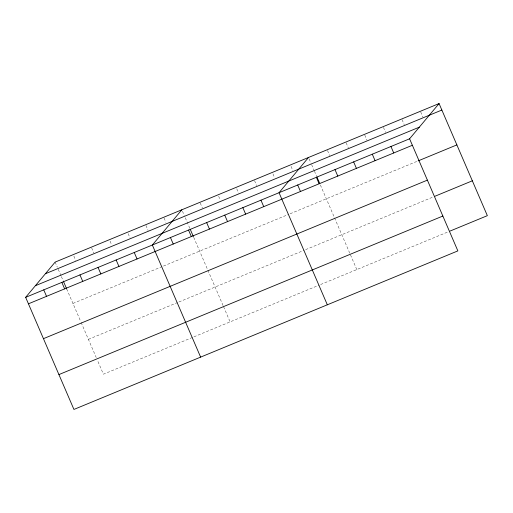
<?xml version="1.0" encoding="UTF-8"?>
<svg xmlns="http://www.w3.org/2000/svg" width="513" height="513" viewBox="0 0 513 513"><rect width="100%" height="100%" fill="white"/><g stroke="black" fill="none" stroke-linecap="round" stroke-linejoin="round"><path stroke-width="0.38" stroke-dasharray="2.56 1.92" d="M72.936 303.44L161.993 266.664M163.435 266.067L288.691 214.351M290.134 213.748L417.428 161.185M88.403 339.35L177.453 302.58M178.902 301.977L304.151 250.261M305.601 249.658L433.607 196.8M192.465 337.432L103.414 374.201L97.476 360.408M193.914 336.836L319.163 285.113M320.612 284.516L447.9 231.953M420.731 111.981L422.904 117.022M402.083 119.683L404.257 124.723M383.435 127.384L385.609 132.425M364.788 135.086L366.962 140.126M346.14 142.787L348.314 147.827M327.493 150.482L329.66 155.529M309.153 158.908L311.013 163.224M311.635 164.673L314.142 170.483M314.45 171.207L316.643 176.292M320.394 185.007L334.226 217.121M334.54 217.858L356.811 269.569M291.057 166.379L292.917 170.701M272.954 173.856L274.506 177.453M254.544 180.608L256.718 185.648M236.756 188.803L238.616 193.125M218.653 196.274L220.205 199.878M200.243 203.033L202.417 208.073M182.455 211.221L184.314 215.543M185.251 217.717L189.945 228.612M193.696 237.32L223.232 305.908M223.546 306.639L230.113 321.888M164.045 217.98L165.904 222.302M145.948 225.451L148.116 230.491M128.154 233.646L130.02 237.968M110.058 241.123L111.61 244.72M91.647 247.875L93.815 252.915M73.859 256.07L75.719 260.392M55.135 262.105L57.309 267.145M58.238 269.312L61.053 275.847M61.368 276.571L63.246 280.925M66.684 288.915L80.83 321.76M81.144 322.491L96.22 357.503"/><path stroke-width="0.77" d="M439.07 103.562L409.586 138.799L457.865 250.895L73.93 409.438L25.65 297.335L55.135 262.105L439.07 103.562L487.35 215.665L450.055 231.062M181.833 209.785L152.348 245.015L200.628 357.119M308.531 157.465L279.046 192.702L327.326 304.799M45.407 273.73L441.86 110.045M35.378 285.709L419.313 127.166M25.65 297.335L409.586 138.799M28.439 303.818L412.375 145.275M418.14 160.89L456.871 144.897M43.451 338.67L427.387 180.134M435.043 196.21L472.338 180.807M58.918 374.586L442.854 216.044M390.938 146.494L393.727 152.977M372.291 154.195L375.08 160.678M353.643 161.896L356.432 168.379M334.989 169.598L337.785 176.081M316.951 177.017L319.766 183.551M316.341 177.299L319.137 183.782M297.694 185.001L300.483 191.477M260.95 200.173L263.74 206.656M242.848 207.65L245.637 214.126M224.745 215.12L227.541 221.603M206.649 222.597L209.439 229.074M190.252 229.337L193.382 236.596M188.547 230.068L191.336 236.551M170.451 237.545L173.24 244.028M134.246 252.492L137.042 258.975M116.15 259.969L118.939 266.446M98.047 267.44L100.843 273.923M79.951 274.917L82.74 281.393M63.554 281.656L66.684 288.915M61.849 282.387L64.638 288.87M43.752 289.864L46.542 296.341"/></g></svg>
